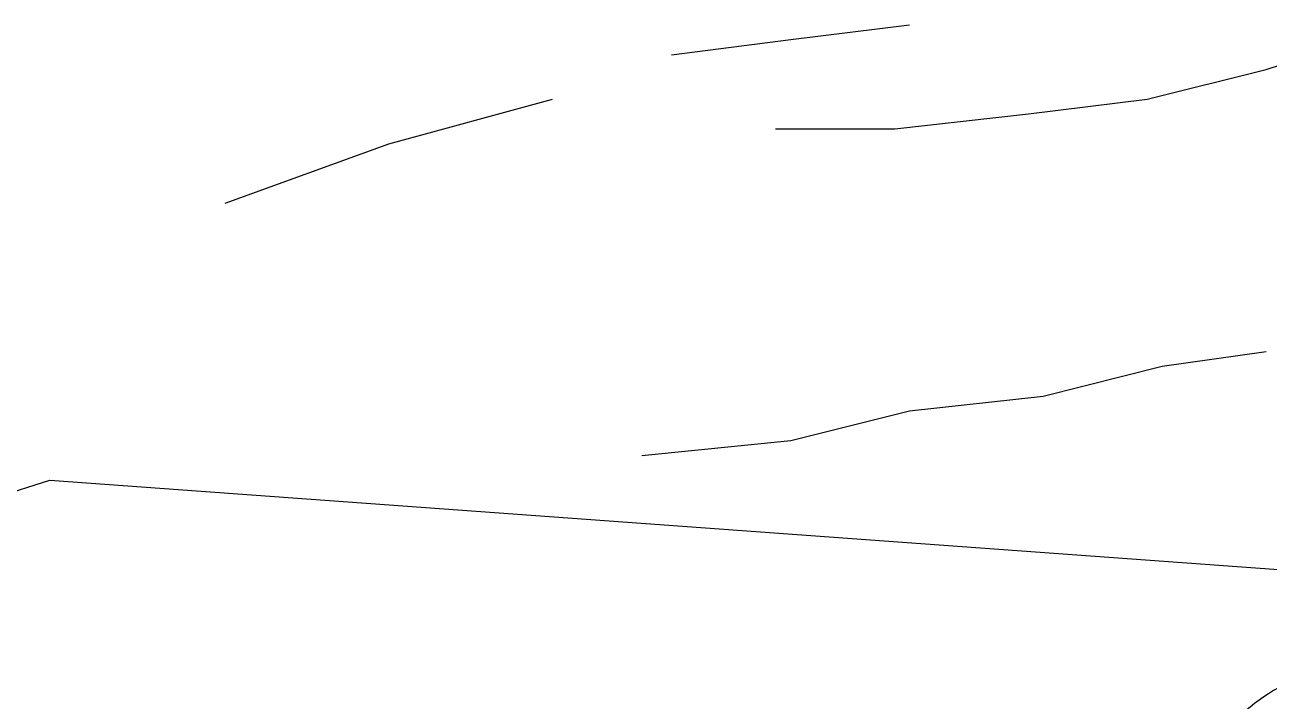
# Paper-space layout 'ESC' of a CAD drawing. Header units: feet, sheet in inches. Extents: x -1.2 to 33.8, y 0.1 to 22.9.
# Drawn here: x 28.663 to 29.495, y 6.929 to 7.381 of the extents above; entities that cross this region are included whole.
import ezdxf

# ---------------------------------------------------------------- set-up
doc = ezdxf.new("R2010")
doc.units = ezdxf.units.FT
doc.header["$MEASUREMENT"] = 0
doc.layers.add('TBLK', color=7, linetype='Continuous')

# ---------------------------------------------------------------- blocks, each defined once
blk = doc.blocks.new('ESC DET')
at = {"layer": 'TBLK'}
for p, q in [((30.82778, 7.87966), (30.90701, 7.88952)), ((30.74816, 7.86952), (30.82778, 7.87966)), ((31.14547, 7.85965), (31.20518, 7.87966)), ((31.06586, 7.83992), (31.14547, 7.85965)), ((30.55928, 7.81006), (30.66855, 7.83992)), ((30.98662, 7.83006), (31.06586, 7.83992)), ((30.89725, 7.81992), (30.98662, 7.83006)), ((30.81764, 7.81992), (30.89725, 7.81992)), ((30.45, 7.77032), (30.55928, 7.81006)), ((31.076, 7.66127), (31.14547, 7.67113)), ((30.99639, 7.64126), (31.076, 7.66127)), ((30.90701, 7.6314), (30.99639, 7.64126)), ((30.82778, 7.61167), (30.90701, 7.6314)), ((30.72826, 7.60153), (30.82778, 7.61167)), ((29.90266, 7.44822), (30.33274, 7.58513)), ((30.33274, 7.58513), (31.98061, 7.46512))]:
    blk.add_line(p, q, dxfattribs=at)
blk.add_arc((31.22579, 7.32116), 0.14453, 115.43852, 139.74974, dxfattribs=at)

psp = doc.layouts.new('ESC')

# ---------------------------------------------------------------- block references
psp.add_blockref('ESC DET', (-1.65273, -0.50872))

doc.saveas('drawing.dxf')
